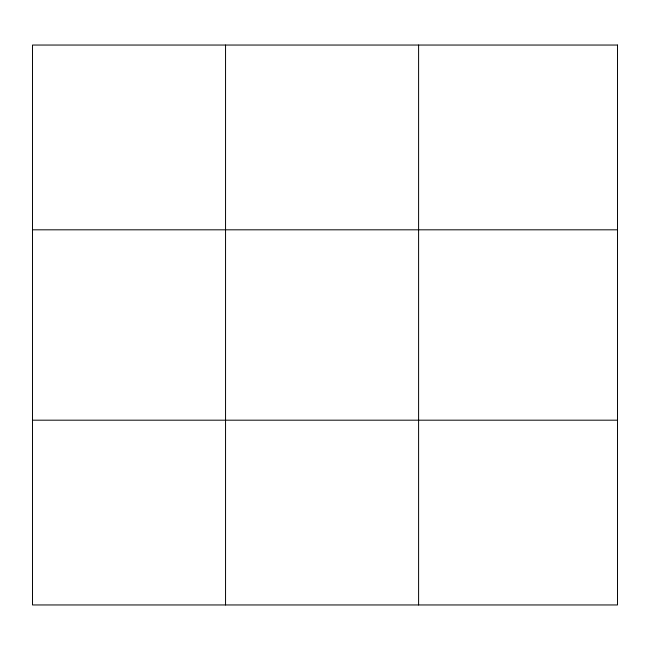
<?xml version="1.0" encoding="UTF-8"?>
<svg xmlns="http://www.w3.org/2000/svg" width="650" height="650" viewBox="0 0 650 650"><rect width="100%" height="100%" fill="white"/><g stroke="black" fill="none" stroke-linecap="round" stroke-linejoin="round"><path stroke-width="0.97" d="M225.55 604.955L225.55 45.045M418.6 604.955L418.6 45.045M32.5 229.816L617.5 229.816M32.5 420.184L617.5 420.184M617.5 45.045L617.5 604.955L32.5 604.955L32.5 45.045L617.5 45.045"/></g></svg>
